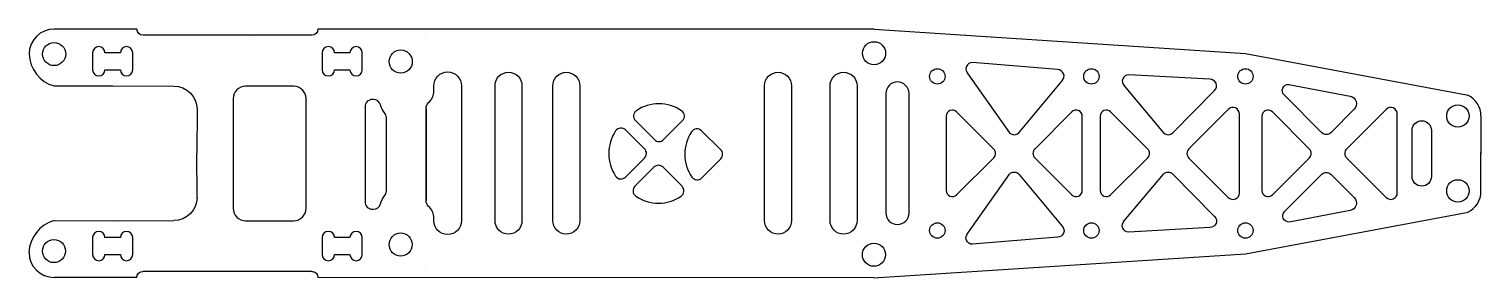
# Model space of a CAD drawing. Header units: millimetres. Extents: x -82 to 107, y -16 to 16.
import ezdxf

# ---------------------------------------------------------------- set-up
doc = ezdxf.new("R2010")
doc.units = ezdxf.units.MM
doc.layers.get('0').update_dxf_attribs({"linetype": 'CONTINUOUS'})

msp = doc.modelspace()

# ---------------------------------------------------------------- linework, layer by layer
for p, q in [((-67.51, 16.15), (-78.25, 16.15)), ((-44.8, 15.35), (-66.71, 15.35)), ((28.2, 16.15), (-44, 16.15)), ((28.2, 16.15), (76.42, 12.98)), ((-52.52, 15.06), (-52.52, 15.06)), ((76.42, 12.98), (105.13, 7.6)), ((-78.25, 8.77), (-70.65, 8.77)), ((-70.65, 8.77), (-62.69, 8.74)), ((105.13, 7.6), (105.29, 7.57)), ((-59.7, 5.73), (-59.72, 0.02)), ((-29.97, 5.84), (-29.97, -6.13)), ((107, 4.86), (107, -0.04)), ((-59.7, -5.7), (-59.72, 0.02)), ((107, 0.04), (107, 0.12)), ((107, -4.93), (107, -0.03)), ((-78.26, -8.72), (-70.66, -8.73)), ((-70.66, -8.73), (-62.69, -8.71)), ((76.41, -13.02), (105.13, -7.67)), ((105.13, -7.67), (105.29, -7.63)), ((28.19, -16.17), (76.41, -13.02)), ((-30.1, -15), (-30.1, -15)), ((-67.52, -16.11), (-78.26, -16.1)), ((-44.81, -15.32), (-66.72, -15.31)), ((28.19, -16.17), (-44.01, -16.12))]:
    msp.add_line(p, q)
for points in [[(-73.25, 13.07), (-73.25, 10.87, 1), (-71.65, 10.87), (-69.65, 10.87, 1), (-68.05, 10.87), (-68.05, 13.07, 1), (-69.65, 13.07), (-71.65, 13.07, 1)], [(-41.85, 13.07, 1), (-43.45, 13.07), (-43.45, 10.87, 1), (-41.85, 10.87), (-39.85, 10.87, 1), (-38.25, 10.87), (-38.25, 13.07, 1), (-39.85, 13.07)], [(47, 2.68), (52.62, 9.43, 0.668179), (52.02, 10.88), (40.98, 11.8, 0.668179), (40.38, 10.35), (45.8, 2.68, 0.414214)], [(-29.97, 5.84, -0.21511), (-29.63, 6.61, 0.21511), (-28.95, 8.11), (-28.95, 8.78, -1), (-25.35, 8.78), (-25.35, -8.72, -1), (-28.95, -8.72), (-28.95, -8.39, 0.21511), (-29.63, -6.89, -0.21511), (-29.97, -6.12)], [(-17.51, 8.78), (-17.51, -8.72, -1), (-21.01, -8.72), (-21.01, 8.78, -1)], [(-10.01, -8.72, -1), (-13.51, -8.72), (-13.51, 8.78, -1), (-10.01, 8.78)], [(13.99, 8.78, -1), (17.49, 8.78), (17.49, -8.72, -1), (13.99, -8.72)], [(25.99, -8.72, -1), (22.49, -8.72), (22.49, 8.78, -1), (25.99, 8.78)], [(67, 2.68), (72.42, 8.18, 0.668179), (71.81, 9.63), (61.28, 10.22, 0.668179), (60.68, 8.77), (65.8, 2.68, 0.414214)], [(-45.55, 7.12, 0.414214), (-47.15, 8.72), (-53.41, 8.72, 0.414214), (-55.01, 7.12), (-55.01, -7.13, 0.414214), (-53.41, -8.73), (-47.15, -8.73, 0.414214), (-45.55, -7.13)], [(29.74, 7.78), (29.74, -7.72, 1), (32.74, -7.72), (32.74, 7.78, 1)], [(86.36, 2.69), (81.44, 7.6, -0.688687), (82.05, 8.97), (90.03, 7.44, -0.601622), (90.55, 5.75), (87.49, 2.69, -0.414214)], [(-35.88, 6.3, 0.338451), (-36.8, 7.01), (-36.93, 7.01, 0.414214), (-37.89, 6.05), (-37.89, -6.28, 0.414214), (-36.93, -7.24), (-36.81, -7.24, 0.338451), (-35.88, -6.54, -0.107851), (-35.35, -5.51, 0.175557), (-35.12, -4.9), (-35.12, 4.67, 0.175234), (-35.35, 5.29, -0.107534)], [(3.34, 4.26, 0.471527), (3.21, 5.55, 0.305916), (-2.66, 5.55, 0.471527), (-2.78, 4.26), (-0.32, 1.79, 0.414214), (0.87, 1.79)], [(69.07, -0.6), (74.19, -5.72, 0.668179), (75.64, -5.11), (75.64, 5.12, 0.668179), (74.19, 5.72), (69.07, 0.6, 0.414214)], [(89.57, -0.6), (94.69, -5.72, 0.668179), (96.14, -5.11), (96.14, 5.12, 0.668179), (94.69, 5.72), (89.57, 0.6, 0.414214)], [(43.74, 0.57), (38.92, 5.38, 0.668179), (37.56, 4.82), (37.56, -4.81, 0.668179), (38.92, -5.38), (43.74, -0.56, 0.414214)], [(55.24, 4.82, 0.668179), (53.87, 5.38), (49.06, 0.57, 0.414214), (49.06, -0.56), (53.87, -5.38, 0.668179), (55.24, -4.81)], [(63.74, 0.57), (58.92, 5.38, 0.668179), (57.56, 4.82), (57.56, -4.81, 0.668179), (58.92, -5.38), (63.74, -0.56, 0.414214)], [(84.74, 0.57), (79.92, 5.38, 0.668179), (78.56, 4.82), (78.56, -4.81, 0.668179), (79.92, -5.38), (84.74, -0.56, 0.414214)], [(98.06, -3), (98.06, 3, -1), (100.56, 3), (100.56, -3, -1)], [(-5.35, -2.95, 0.471517), (-4.06, -3.07), (-1.6, -0.6, 0.414214), (-1.59, 0.59), (-4.06, 3.05, 0.471538), (-5.35, 2.93, 0.305916)], [(4.5, 2.81, 0.305916), (4.56, -3.06, 0.471527), (5.85, -3.17), (8.29, -0.68, 0.414214), (8.28, 0.51), (5.79, 2.95, 0.471527)], [(0.81, -1.79, 0.414214), (-0.38, -1.79), (-2.85, -4.26, 0.471527), (-2.73, -5.55, 0.305916), (3.15, -5.55, 0.471527), (3.27, -4.26)], [(40.38, -10.35), (45.8, -2.68, -0.414214), (47, -2.68), (52.62, -9.43, -0.668179), (52.02, -10.88), (40.98, -11.8, -0.668179)], [(67, -2.68), (72.42, -8.18, -0.668179), (71.81, -9.63), (61.28, -10.22, -0.668179), (60.68, -8.77), (65.8, -2.68, -0.414214)], [(87.49, -2.69), (90.53, -5.73, -0.602877), (90.01, -7.42), (82.11, -8.91, -0.68687), (81.5, -7.54), (86.36, -2.69, -0.414214)], [(-71.65, -13.13), (-69.65, -13.13, 1), (-68.05, -13.13), (-68.05, -10.93, 1), (-69.65, -10.93), (-71.65, -10.93, 1), (-73.25, -10.93), (-73.25, -13.13, 1)], [(-41.85, -10.93, 1), (-43.45, -10.93), (-43.45, -13.13, 1), (-41.85, -13.13), (-39.85, -13.13, 1), (-38.25, -13.13), (-38.25, -10.93, 1), (-39.85, -10.93)]]:
    msp.add_lwpolyline(points, format="xyb", close=True)
for centre, radius in [((-78.25, 12.9), 1.5), ((-33.25, 11.93), 1.5), ((28.2, 13.01), 1.5), ((36.42, 10), 1), ((56.42, 10), 1), ((76.42, 10), 1), ((104, 4.86), 1.45), ((104, -4.86), 1.45), ((36.42, -10), 1), ((56.42, -10), 1), ((76.42, -10), 1), ((-78.27, -12.67), 1.5), ((-33.26, -11.83), 1.5), ((28.19, -13.15), 1.5)]:
    msp.add_circle(centre, radius)
for centre, radius, start, end in [((-78.25, 12.9), 3.25, 90, 180), ((-30.14, 17.06), 2, 269.9964, 270.0748), ((-77.03, 13.07), 4.48, 182.1772, 254.1412), ((104, 4.86), 3, 0.0455, 64.4805), ((104, -4.92), 3, 295.4849, 359.92), ((-77.04, -13.02), 4.48, 105.8242, 177.7882), ((-78.26, -12.85), 3.25, 179.9654, 269.9654)]:
    msp.add_arc(centre, radius, start, end)
at = {"extrusion": (0, 0, -1)}
for centre, radius, start, end in [((66.71, 16.15), 0.8, -90, 0), ((44.8, 16.15), 0.8, 180, 270), ((62.7, 5.74), 3, 90.1996, 180.1996), ((62.7, -5.71), 3, 179.8349, 269.8349), ((66.72, -16.11), 0.8, 0.0346, 90.0346), ((44.81, -16.12), 0.8, 90.0346, 180.0346)]:
    msp.add_arc(centre, radius, start, end, dxfattribs=at)

doc.saveas('drawing.dxf')
